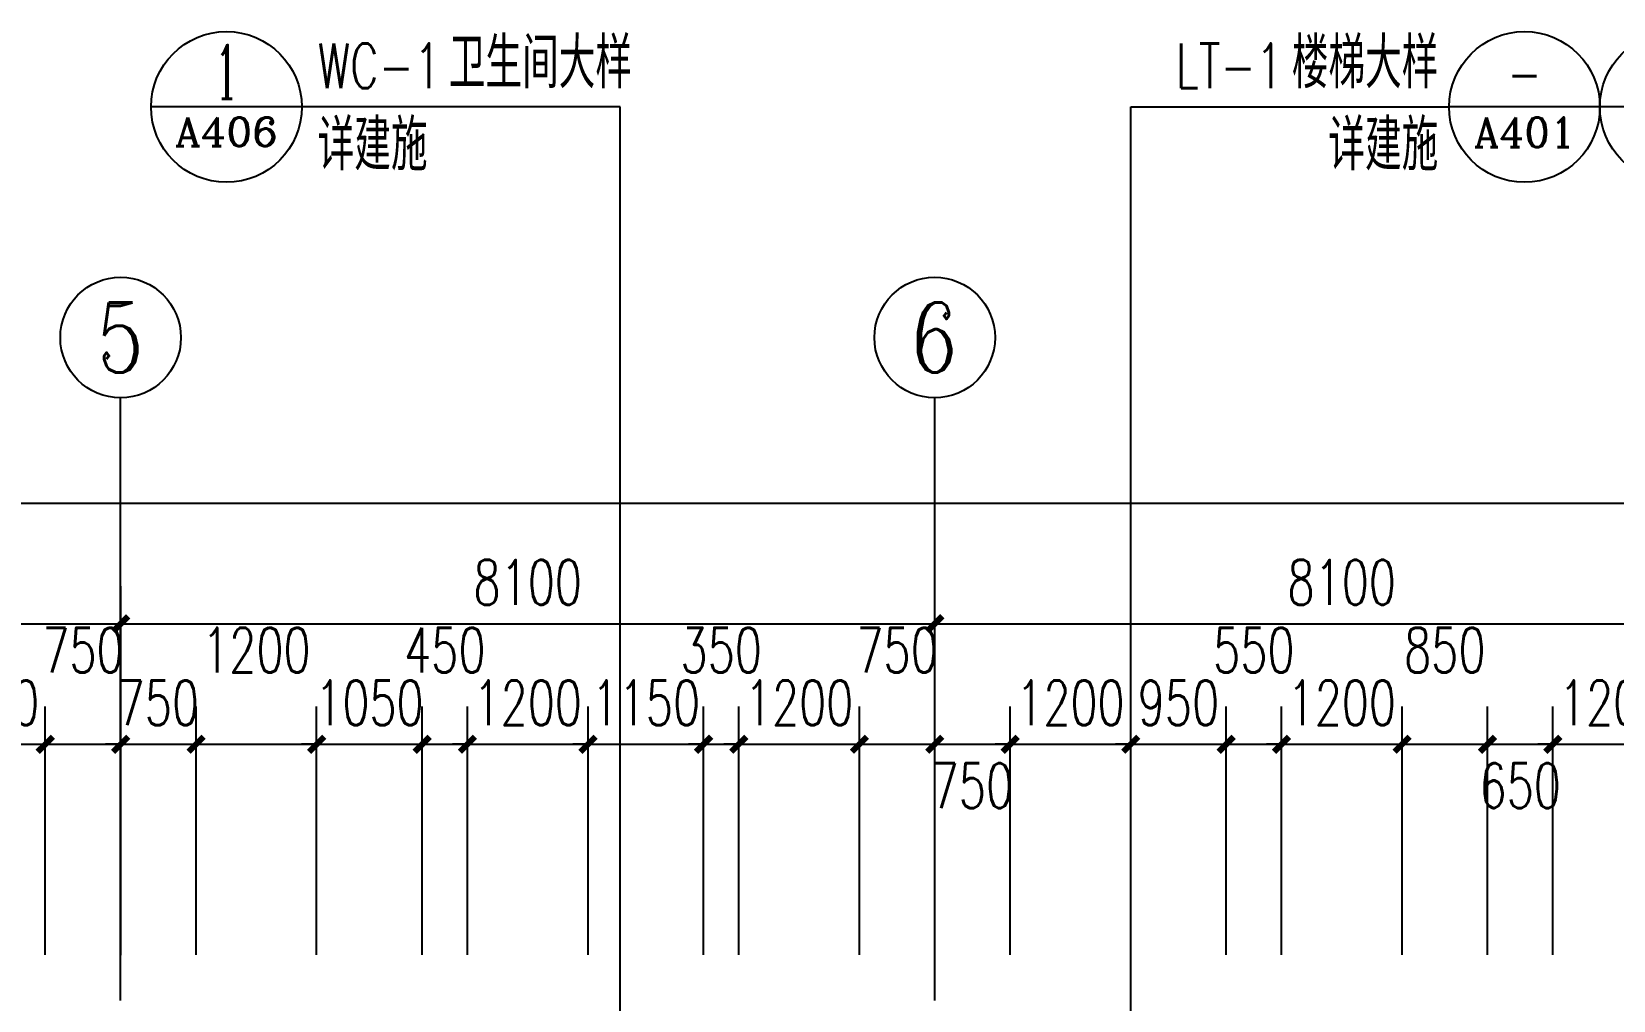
# Model space of a CAD drawing. Extents: x 1738711 to 2346805, y 1189731 to 2516152.
# Drawn here: x 1940399 to 1956137, y 2108659 to 2118305 of the extents above; entities that cross this region are included whole.
import ezdxf
from ezdxf.enums import TextEntityAlignment as Align

# ---------------------------------------------------------------- set-up
doc = ezdxf.new("R2010")
doc.units = 0
doc.header["$LTSCALE"] = 1000
doc.header["$MEASUREMENT"] = 0
for name, color, linetype in [('AXIS', 3, 'Continuous'), ('AXIS_TEXT', 7, 'Continuous'), ('DIM_IDEN', 3, 'Continuous'), ('PUB_DIM', 3, 'Continuous'), ('PUB_TEXT', 7, 'Continuous')]:
    doc.layers.add(name, color=color, linetype=linetype)
doc.styles.add('_TCH_AXIS', font='COMPLEX', dxfattribs={"bigfont": 'GBCBIG'})
doc.styles.add('_TCH_DIM', font='SIMPLEX', dxfattribs={"bigfont": 'GBCBIG'})
doc.styles.add('_TCH_DIM_T3', font='SIMPLEX', dxfattribs={"width": 0.705882, "bigfont": 'GBCBIG'})
doc.styles.add('_TCH_LABEL', font='COMPLEX', dxfattribs={"bigfont": 'GBCBIG'})
doc.styles.add('COMPLEX', font='COMPLEX')
doc.dimstyles.new('_TCH_ARCH&&150', dxfattribs={"dimtxt": 446.25, "dimasz": 150, "dimexe": 375, "dimexo": 450, "dimgap": 189.375, "dimtad": 1, "dimdec": 0, "dimzin": 0, "dimdsep": 46, "dimtxsty": '_TCH_DIM_T3', "dimblk": 'ARCHTICK', "dimcen": 0.09, "dimclrt": 7, "dimazin": 2, "dimtfac": 1, "dimtdec": 0, "dimtix": 1, "dimtmove": 2, "dimatfit": 3, "dimfxl": 1, "dimtolj": 1, "dimtzin": 0, "dimarcsym": 0})

# ---------------------------------------------------------------- blocks, each defined once
blk = doc.blocks.new('_ArchTick')
at = {"color": 0, "linetype": 'ByBlock', "const_width": 0.4}
blk.add_lwpolyline([(-0.5, -0.5), (0.5, 0.5)], dxfattribs=at)
blk = doc.blocks.new('*D3765')
at = {"layer": 'Defpoints', "color": 0, "transparency": 16777216}
for p in [(1940535, 2111209), (1939335, 2108662), (1940535, 2108662)]:
    blk.add_point(p, dxfattribs=at)
at = {"layer": 'PUB_DIM', "color": 0, "lineweight": -2, "transparency": 16777216}
for p, q in [((1939335, 2109112), (1939335, 2111584)), ((1940535, 2109112), (1940535, 2111584)), ((1939335, 2111209), (1939185, 2111209)), ((1939335, 2111209), (1940535, 2111209)), ((1940535, 2111209), (1940685, 2111209))]:
    blk.add_line(p, q, dxfattribs=at)
at = {"layer": 'PUB_DIM', "color": 0, "lineweight": -2, "transparency": 16777216, "xscale": 150, "yscale": 150, "zscale": 150}
blk.add_blockref('_ArchTick', (1939335, 2111209), dxfattribs=at)
at = {"layer": 'PUB_DIM', "color": 0, "lineweight": -2, "transparency": 16777216, "xscale": 150, "yscale": 150, "zscale": 150, "rotation": 180}
blk.add_blockref('_ArchTick', (1940535, 2111209), dxfattribs=at)
at = {"layer": 'PUB_DIM', "color": 7, "transparency": 16777216, "insert": (1939935, 2111622), "char_height": 446.2, "attachment_point": 5, "style": '_TCH_DIM_T3'}
blk.add_mtext('\\A1;1200', dxfattribs=at)
blk = doc.blocks.new('*D3766')
at = {"layer": 'Defpoints', "color": 0, "transparency": 16777216}
for p in [(1941285, 2111209), (1940535, 2108662), (1941285, 2108662)]:
    blk.add_point(p, dxfattribs=at)
at = {"layer": 'PUB_DIM', "color": 0, "lineweight": -2, "transparency": 16777216}
for p, q in [((1940535, 2109112), (1940535, 2111584)), ((1941285, 2109112), (1941285, 2111584)), ((1940535, 2111209), (1941285, 2111209))]:
    blk.add_line(p, q, dxfattribs=at)
at = {"layer": 'PUB_DIM', "color": 0, "lineweight": -2, "transparency": 16777216, "xscale": 150, "yscale": 150, "zscale": 150, "rotation": 180}
blk.add_blockref('_ArchTick', (1940535, 2111209), dxfattribs=at)
at = {"layer": 'PUB_DIM', "color": 0, "lineweight": -2, "transparency": 16777216, "xscale": 150, "yscale": 150, "zscale": 150}
blk.add_blockref('_ArchTick', (1941285, 2111209), dxfattribs=at)
at = {"layer": 'PUB_DIM', "color": 7, "transparency": 16777216, "insert": (1940910, 2112147), "char_height": 446.2, "attachment_point": 5, "style": '_TCH_DIM_T3'}
blk.add_mtext('\\A1;750', dxfattribs=at)
blk = doc.blocks.new('*D3767')
at = {"layer": 'Defpoints', "color": 0, "transparency": 16777216}
for p in [(1942035, 2111209), (1941285, 2108662), (1942035, 2108662)]:
    blk.add_point(p, dxfattribs=at)
at = {"layer": 'PUB_DIM', "color": 0, "lineweight": -2, "transparency": 16777216}
for p, q in [((1941285, 2109112), (1941285, 2111584)), ((1942035, 2109112), (1942035, 2111584)), ((1941285, 2111209), (1941135, 2111209)), ((1941285, 2111209), (1942035, 2111209)), ((1942035, 2111209), (1942185, 2111209))]:
    blk.add_line(p, q, dxfattribs=at)
at = {"layer": 'PUB_DIM', "color": 0, "lineweight": -2, "transparency": 16777216, "xscale": 150, "yscale": 150, "zscale": 150}
blk.add_blockref('_ArchTick', (1941285, 2111209), dxfattribs=at)
at = {"layer": 'PUB_DIM', "color": 0, "lineweight": -2, "transparency": 16777216, "xscale": 150, "yscale": 150, "zscale": 150, "rotation": 180}
blk.add_blockref('_ArchTick', (1942035, 2111209), dxfattribs=at)
at = {"layer": 'PUB_DIM', "color": 7, "transparency": 16777216, "insert": (1941660, 2111622), "char_height": 446.2, "attachment_point": 5, "style": '_TCH_DIM_T3'}
blk.add_mtext('\\A1;750', dxfattribs=at)
blk = doc.blocks.new('*D3768')
at = {"layer": 'Defpoints', "color": 0, "transparency": 16777216}
for p in [(1943235, 2111209), (1942035, 2108662), (1943235, 2108662)]:
    blk.add_point(p, dxfattribs=at)
at = {"layer": 'PUB_DIM', "color": 0, "lineweight": -2, "transparency": 16777216}
for p, q in [((1942035, 2109112), (1942035, 2111584)), ((1943235, 2109112), (1943235, 2111584)), ((1942035, 2111209), (1943235, 2111209))]:
    blk.add_line(p, q, dxfattribs=at)
at = {"layer": 'PUB_DIM', "color": 0, "lineweight": -2, "transparency": 16777216, "xscale": 150, "yscale": 150, "zscale": 150, "rotation": 180}
blk.add_blockref('_ArchTick', (1942035, 2111209), dxfattribs=at)
at = {"layer": 'PUB_DIM', "color": 0, "lineweight": -2, "transparency": 16777216, "xscale": 150, "yscale": 150, "zscale": 150}
blk.add_blockref('_ArchTick', (1943235, 2111209), dxfattribs=at)
at = {"layer": 'PUB_DIM', "color": 7, "transparency": 16777216, "insert": (1942635, 2112147), "char_height": 446.2, "attachment_point": 5, "style": '_TCH_DIM_T3'}
blk.add_mtext('\\A1;1200', dxfattribs=at)
blk = doc.blocks.new('*D3769')
at = {"layer": 'Defpoints', "color": 0, "transparency": 16777216}
for p in [(1944285, 2111209), (1943235, 2108662), (1944285, 2108662)]:
    blk.add_point(p, dxfattribs=at)
at = {"layer": 'PUB_DIM', "color": 0, "lineweight": -2, "transparency": 16777216}
for p, q in [((1943235, 2109112), (1943235, 2111584)), ((1944285, 2109112), (1944285, 2111584)), ((1943235, 2111209), (1943085, 2111209)), ((1943235, 2111209), (1944285, 2111209)), ((1944285, 2111209), (1944435, 2111209))]:
    blk.add_line(p, q, dxfattribs=at)
at = {"layer": 'PUB_DIM', "color": 0, "lineweight": -2, "transparency": 16777216, "xscale": 150, "yscale": 150, "zscale": 150}
blk.add_blockref('_ArchTick', (1943235, 2111209), dxfattribs=at)
at = {"layer": 'PUB_DIM', "color": 0, "lineweight": -2, "transparency": 16777216, "xscale": 150, "yscale": 150, "zscale": 150, "rotation": 180}
blk.add_blockref('_ArchTick', (1944285, 2111209), dxfattribs=at)
at = {"layer": 'PUB_DIM', "color": 7, "transparency": 16777216, "insert": (1943760, 2111622), "char_height": 446.2, "attachment_point": 5, "style": '_TCH_DIM_T3'}
blk.add_mtext('\\A1;1050', dxfattribs=at)
blk = doc.blocks.new('*D3770')
at = {"layer": 'Defpoints', "color": 0, "transparency": 16777216}
for p in [(1944735, 2111209), (1944285, 2108662), (1944735, 2108662)]:
    blk.add_point(p, dxfattribs=at)
at = {"layer": 'PUB_DIM', "color": 0, "lineweight": -2, "transparency": 16777216}
for p, q in [((1944285, 2109112), (1944285, 2111584)), ((1944735, 2109112), (1944735, 2111584)), ((1944285, 2111209), (1944735, 2111209))]:
    blk.add_line(p, q, dxfattribs=at)
at = {"layer": 'PUB_DIM', "color": 0, "lineweight": -2, "transparency": 16777216, "xscale": 150, "yscale": 150, "zscale": 150, "rotation": 180}
blk.add_blockref('_ArchTick', (1944285, 2111209), dxfattribs=at)
at = {"layer": 'PUB_DIM', "color": 0, "lineweight": -2, "transparency": 16777216, "xscale": 150, "yscale": 150, "zscale": 150}
blk.add_blockref('_ArchTick', (1944735, 2111209), dxfattribs=at)
at = {"layer": 'PUB_DIM', "color": 7, "transparency": 16777216, "insert": (1944510, 2112147), "char_height": 446.2, "attachment_point": 5, "style": '_TCH_DIM_T3'}
blk.add_mtext('\\A1;450', dxfattribs=at)
blk = doc.blocks.new('*D3771')
at = {"layer": 'Defpoints', "color": 0, "transparency": 16777216}
for p in [(1945935, 2111209), (1944735, 2108662), (1945935, 2108662)]:
    blk.add_point(p, dxfattribs=at)
at = {"layer": 'PUB_DIM', "color": 0, "lineweight": -2, "transparency": 16777216}
for p, q in [((1944735, 2109112), (1944735, 2111584)), ((1945935, 2109112), (1945935, 2111584)), ((1944735, 2111209), (1944585, 2111209)), ((1944735, 2111209), (1945935, 2111209)), ((1945935, 2111209), (1946085, 2111209))]:
    blk.add_line(p, q, dxfattribs=at)
at = {"layer": 'PUB_DIM', "color": 0, "lineweight": -2, "transparency": 16777216, "xscale": 150, "yscale": 150, "zscale": 150}
blk.add_blockref('_ArchTick', (1944735, 2111209), dxfattribs=at)
at = {"layer": 'PUB_DIM', "color": 0, "lineweight": -2, "transparency": 16777216, "xscale": 150, "yscale": 150, "zscale": 150, "rotation": 180}
blk.add_blockref('_ArchTick', (1945935, 2111209), dxfattribs=at)
at = {"layer": 'PUB_DIM', "color": 7, "transparency": 16777216, "insert": (1945335, 2111622), "char_height": 446.2, "attachment_point": 5, "style": '_TCH_DIM_T3'}
blk.add_mtext('\\A1;1200', dxfattribs=at)
blk = doc.blocks.new('*D3772')
at = {"layer": 'Defpoints', "color": 0, "transparency": 16777216}
for p in [(1947085, 2111209), (1945935, 2108662), (1947085, 2108662)]:
    blk.add_point(p, dxfattribs=at)
at = {"layer": 'PUB_DIM', "color": 0, "lineweight": -2, "transparency": 16777216}
for p, q in [((1945935, 2109112), (1945935, 2111584)), ((1947085, 2109112), (1947085, 2111584)), ((1945935, 2111209), (1945785, 2111209)), ((1945935, 2111209), (1947085, 2111209)), ((1947085, 2111209), (1947235, 2111209))]:
    blk.add_line(p, q, dxfattribs=at)
at = {"layer": 'PUB_DIM', "color": 0, "lineweight": -2, "transparency": 16777216, "xscale": 150, "yscale": 150, "zscale": 150}
blk.add_blockref('_ArchTick', (1945935, 2111209), dxfattribs=at)
at = {"layer": 'PUB_DIM', "color": 0, "lineweight": -2, "transparency": 16777216, "xscale": 150, "yscale": 150, "zscale": 150, "rotation": 180}
blk.add_blockref('_ArchTick', (1947085, 2111209), dxfattribs=at)
at = {"layer": 'PUB_DIM', "color": 7, "transparency": 16777216, "insert": (1946510, 2111622), "char_height": 446.2, "attachment_point": 5, "style": '_TCH_DIM_T3'}
blk.add_mtext('\\A1;1150', dxfattribs=at)
blk = doc.blocks.new('*D3773')
at = {"layer": 'Defpoints', "color": 0, "transparency": 16777216}
for p in [(1947435, 2111209), (1947085, 2108662), (1947435, 2108662)]:
    blk.add_point(p, dxfattribs=at)
at = {"layer": 'PUB_DIM', "color": 0, "lineweight": -2, "transparency": 16777216}
for p, q in [((1947085, 2109112), (1947085, 2111584)), ((1947435, 2109112), (1947435, 2111584)), ((1947085, 2111209), (1946935, 2111209)), ((1947085, 2111209), (1947435, 2111209)), ((1947435, 2111209), (1947585, 2111209))]:
    blk.add_line(p, q, dxfattribs=at)
at = {"layer": 'PUB_DIM', "color": 0, "lineweight": -2, "transparency": 16777216, "xscale": 150, "yscale": 150, "zscale": 150}
blk.add_blockref('_ArchTick', (1947085, 2111209), dxfattribs=at)
at = {"layer": 'PUB_DIM', "color": 0, "lineweight": -2, "transparency": 16777216, "xscale": 150, "yscale": 150, "zscale": 150, "rotation": 180}
blk.add_blockref('_ArchTick', (1947435, 2111209), dxfattribs=at)
at = {"layer": 'PUB_DIM', "color": 7, "transparency": 16777216, "insert": (1947260, 2112147), "char_height": 446.2, "attachment_point": 5, "style": '_TCH_DIM_T3'}
blk.add_mtext('\\A1;350', dxfattribs=at)
blk = doc.blocks.new('*D3774')
at = {"layer": 'Defpoints', "color": 0, "transparency": 16777216}
for p in [(1948635, 2111209), (1947435, 2108662), (1948635, 2108662)]:
    blk.add_point(p, dxfattribs=at)
at = {"layer": 'PUB_DIM', "color": 0, "lineweight": -2, "transparency": 16777216}
for p, q in [((1947435, 2109112), (1947435, 2111584)), ((1948635, 2109112), (1948635, 2111584)), ((1947435, 2111209), (1947285, 2111209)), ((1947435, 2111209), (1948635, 2111209)), ((1948635, 2111209), (1948785, 2111209))]:
    blk.add_line(p, q, dxfattribs=at)
at = {"layer": 'PUB_DIM', "color": 0, "lineweight": -2, "transparency": 16777216, "xscale": 150, "yscale": 150, "zscale": 150}
blk.add_blockref('_ArchTick', (1947435, 2111209), dxfattribs=at)
at = {"layer": 'PUB_DIM', "color": 0, "lineweight": -2, "transparency": 16777216, "xscale": 150, "yscale": 150, "zscale": 150, "rotation": 180}
blk.add_blockref('_ArchTick', (1948635, 2111209), dxfattribs=at)
at = {"layer": 'PUB_DIM', "color": 7, "transparency": 16777216, "insert": (1948035, 2111622), "char_height": 446.2, "attachment_point": 5, "style": '_TCH_DIM_T3'}
blk.add_mtext('\\A1;1200', dxfattribs=at)
blk = doc.blocks.new('*D3775')
at = {"layer": 'Defpoints', "color": 0, "transparency": 16777216}
for p in [(1949385, 2111209), (1948635, 2108662), (1949385, 2108662)]:
    blk.add_point(p, dxfattribs=at)
at = {"layer": 'PUB_DIM', "color": 0, "lineweight": -2, "transparency": 16777216}
for p, q in [((1948635, 2109112), (1948635, 2111584)), ((1949385, 2109112), (1949385, 2111584)), ((1948635, 2111209), (1949385, 2111209))]:
    blk.add_line(p, q, dxfattribs=at)
at = {"layer": 'PUB_DIM', "color": 0, "lineweight": -2, "transparency": 16777216, "xscale": 150, "yscale": 150, "zscale": 150, "rotation": 180}
blk.add_blockref('_ArchTick', (1948635, 2111209), dxfattribs=at)
at = {"layer": 'PUB_DIM', "color": 0, "lineweight": -2, "transparency": 16777216, "xscale": 150, "yscale": 150, "zscale": 150}
blk.add_blockref('_ArchTick', (1949385, 2111209), dxfattribs=at)
at = {"layer": 'PUB_DIM', "color": 7, "transparency": 16777216, "insert": (1949010, 2112147), "char_height": 446.2, "attachment_point": 5, "style": '_TCH_DIM_T3'}
blk.add_mtext('\\A1;750', dxfattribs=at)
blk = doc.blocks.new('*D3776')
at = {"layer": 'Defpoints', "color": 0, "transparency": 16777216}
for p in [(1950135, 2111209), (1949385, 2108662), (1950135, 2108662)]:
    blk.add_point(p, dxfattribs=at)
at = {"layer": 'PUB_DIM', "color": 0, "lineweight": -2, "transparency": 16777216}
for p, q in [((1949385, 2109112), (1949385, 2111584)), ((1950135, 2109112), (1950135, 2111584)), ((1949385, 2111209), (1950135, 2111209))]:
    blk.add_line(p, q, dxfattribs=at)
at = {"layer": 'PUB_DIM', "color": 0, "lineweight": -2, "transparency": 16777216, "xscale": 150, "yscale": 150, "zscale": 150, "rotation": 180}
blk.add_blockref('_ArchTick', (1949385, 2111209), dxfattribs=at)
at = {"layer": 'PUB_DIM', "color": 0, "lineweight": -2, "transparency": 16777216, "xscale": 150, "yscale": 150, "zscale": 150}
blk.add_blockref('_ArchTick', (1950135, 2111209), dxfattribs=at)
at = {"layer": 'PUB_DIM', "color": 7, "transparency": 16777216, "insert": (1949760, 2110797), "char_height": 446.2, "attachment_point": 5, "style": '_TCH_DIM_T3'}
blk.add_mtext('\\A1;750', dxfattribs=at)
blk = doc.blocks.new('*D3777')
at = {"layer": 'Defpoints', "color": 0, "transparency": 16777216}
for p in [(1951335, 2111209), (1950135, 2108662), (1951335, 2108662)]:
    blk.add_point(p, dxfattribs=at)
at = {"layer": 'PUB_DIM', "color": 0, "lineweight": -2, "transparency": 16777216}
for p, q in [((1950135, 2109112), (1950135, 2111584)), ((1951335, 2109112), (1951335, 2111584)), ((1950135, 2111209), (1949985, 2111209)), ((1950135, 2111209), (1951335, 2111209)), ((1951335, 2111209), (1951485, 2111209))]:
    blk.add_line(p, q, dxfattribs=at)
at = {"layer": 'PUB_DIM', "color": 0, "lineweight": -2, "transparency": 16777216, "xscale": 150, "yscale": 150, "zscale": 150}
blk.add_blockref('_ArchTick', (1950135, 2111209), dxfattribs=at)
at = {"layer": 'PUB_DIM', "color": 0, "lineweight": -2, "transparency": 16777216, "xscale": 150, "yscale": 150, "zscale": 150, "rotation": 180}
blk.add_blockref('_ArchTick', (1951335, 2111209), dxfattribs=at)
at = {"layer": 'PUB_DIM', "color": 7, "transparency": 16777216, "insert": (1950735, 2111622), "char_height": 446.2, "attachment_point": 5, "style": '_TCH_DIM_T3'}
blk.add_mtext('\\A1;1200', dxfattribs=at)
blk = doc.blocks.new('*D3778')
at = {"layer": 'Defpoints', "color": 0, "transparency": 16777216}
for p in [(1952285, 2111209), (1951335, 2108662), (1952285, 2108662)]:
    blk.add_point(p, dxfattribs=at)
at = {"layer": 'PUB_DIM', "color": 0, "lineweight": -2, "transparency": 16777216}
for p, q in [((1951335, 2109112), (1951335, 2111584)), ((1952285, 2109112), (1952285, 2111584)), ((1951335, 2111209), (1951185, 2111209)), ((1951335, 2111209), (1952285, 2111209)), ((1952285, 2111209), (1952435, 2111209))]:
    blk.add_line(p, q, dxfattribs=at)
at = {"layer": 'PUB_DIM', "color": 0, "lineweight": -2, "transparency": 16777216, "xscale": 150, "yscale": 150, "zscale": 150}
blk.add_blockref('_ArchTick', (1951335, 2111209), dxfattribs=at)
at = {"layer": 'PUB_DIM', "color": 0, "lineweight": -2, "transparency": 16777216, "xscale": 150, "yscale": 150, "zscale": 150, "rotation": 180}
blk.add_blockref('_ArchTick', (1952285, 2111209), dxfattribs=at)
at = {"layer": 'PUB_DIM', "color": 7, "transparency": 16777216, "insert": (1951810, 2111622), "char_height": 446.2, "attachment_point": 5, "style": '_TCH_DIM_T3'}
blk.add_mtext('\\A1;950', dxfattribs=at)
blk = doc.blocks.new('*D3779')
at = {"layer": 'Defpoints', "color": 0, "transparency": 16777216}
for p in [(1952835, 2111209), (1952285, 2108662), (1952835, 2108662)]:
    blk.add_point(p, dxfattribs=at)
at = {"layer": 'PUB_DIM', "color": 0, "lineweight": -2, "transparency": 16777216}
for p, q in [((1952285, 2109112), (1952285, 2111584)), ((1952835, 2109112), (1952835, 2111584)), ((1952285, 2111209), (1952835, 2111209))]:
    blk.add_line(p, q, dxfattribs=at)
at = {"layer": 'PUB_DIM', "color": 0, "lineweight": -2, "transparency": 16777216, "xscale": 150, "yscale": 150, "zscale": 150, "rotation": 180}
blk.add_blockref('_ArchTick', (1952285, 2111209), dxfattribs=at)
at = {"layer": 'PUB_DIM', "color": 0, "lineweight": -2, "transparency": 16777216, "xscale": 150, "yscale": 150, "zscale": 150}
blk.add_blockref('_ArchTick', (1952835, 2111209), dxfattribs=at)
at = {"layer": 'PUB_DIM', "color": 7, "transparency": 16777216, "insert": (1952560, 2112147), "char_height": 446.2, "attachment_point": 5, "style": '_TCH_DIM_T3'}
blk.add_mtext('\\A1;550', dxfattribs=at)
blk = doc.blocks.new('*D3780')
at = {"layer": 'Defpoints', "color": 0, "transparency": 16777216}
for p in [(1954035, 2111209), (1952835, 2108662), (1954035, 2108662)]:
    blk.add_point(p, dxfattribs=at)
at = {"layer": 'PUB_DIM', "color": 0, "lineweight": -2, "transparency": 16777216}
for p, q in [((1952835, 2109112), (1952835, 2111584)), ((1954035, 2109112), (1954035, 2111584)), ((1952835, 2111209), (1952685, 2111209)), ((1952835, 2111209), (1954035, 2111209)), ((1954035, 2111209), (1954185, 2111209))]:
    blk.add_line(p, q, dxfattribs=at)
at = {"layer": 'PUB_DIM', "color": 0, "lineweight": -2, "transparency": 16777216, "xscale": 150, "yscale": 150, "zscale": 150}
blk.add_blockref('_ArchTick', (1952835, 2111209), dxfattribs=at)
at = {"layer": 'PUB_DIM', "color": 0, "lineweight": -2, "transparency": 16777216, "xscale": 150, "yscale": 150, "zscale": 150, "rotation": 180}
blk.add_blockref('_ArchTick', (1954035, 2111209), dxfattribs=at)
at = {"layer": 'PUB_DIM', "color": 7, "transparency": 16777216, "insert": (1953435, 2111622), "char_height": 446.2, "attachment_point": 5, "style": '_TCH_DIM_T3'}
blk.add_mtext('\\A1;1200', dxfattribs=at)
blk = doc.blocks.new('*D3781')
at = {"layer": 'Defpoints', "color": 0, "transparency": 16777216}
for p in [(1954885, 2111209), (1954035, 2108662), (1954885, 2108662)]:
    blk.add_point(p, dxfattribs=at)
at = {"layer": 'PUB_DIM', "color": 0, "lineweight": -2, "transparency": 16777216}
for p, q in [((1954035, 2109112), (1954035, 2111584)), ((1954885, 2109112), (1954885, 2111584)), ((1954035, 2111209), (1954885, 2111209))]:
    blk.add_line(p, q, dxfattribs=at)
at = {"layer": 'PUB_DIM', "color": 0, "lineweight": -2, "transparency": 16777216, "xscale": 150, "yscale": 150, "zscale": 150, "rotation": 180}
blk.add_blockref('_ArchTick', (1954035, 2111209), dxfattribs=at)
at = {"layer": 'PUB_DIM', "color": 0, "lineweight": -2, "transparency": 16777216, "xscale": 150, "yscale": 150, "zscale": 150}
blk.add_blockref('_ArchTick', (1954885, 2111209), dxfattribs=at)
at = {"layer": 'PUB_DIM', "color": 7, "transparency": 16777216, "insert": (1954460, 2112147), "char_height": 446.2, "attachment_point": 5, "style": '_TCH_DIM_T3'}
blk.add_mtext('\\A1;850', dxfattribs=at)
blk = doc.blocks.new('*D3782')
at = {"layer": 'Defpoints', "color": 0, "transparency": 16777216}
for p in [(1955535, 2111209), (1954885, 2108662), (1955535, 2108662)]:
    blk.add_point(p, dxfattribs=at)
at = {"layer": 'PUB_DIM', "color": 0, "lineweight": -2, "transparency": 16777216}
for p, q in [((1954885, 2109112), (1954885, 2111584)), ((1955535, 2109112), (1955535, 2111584)), ((1954885, 2111209), (1955535, 2111209))]:
    blk.add_line(p, q, dxfattribs=at)
at = {"layer": 'PUB_DIM', "color": 0, "lineweight": -2, "transparency": 16777216, "xscale": 150, "yscale": 150, "zscale": 150, "rotation": 180}
blk.add_blockref('_ArchTick', (1954885, 2111209), dxfattribs=at)
at = {"layer": 'PUB_DIM', "color": 0, "lineweight": -2, "transparency": 16777216, "xscale": 150, "yscale": 150, "zscale": 150}
blk.add_blockref('_ArchTick', (1955535, 2111209), dxfattribs=at)
at = {"layer": 'PUB_DIM', "color": 7, "transparency": 16777216, "insert": (1955210, 2110797), "char_height": 446.2, "attachment_point": 5, "style": '_TCH_DIM_T3'}
blk.add_mtext('\\A1;650', dxfattribs=at)
blk = doc.blocks.new('*D3783')
at = {"layer": 'Defpoints', "color": 0, "transparency": 16777216}
for p in [(1956735, 2111209), (1955535, 2108662), (1956735, 2108662)]:
    blk.add_point(p, dxfattribs=at)
at = {"layer": 'PUB_DIM', "color": 0, "lineweight": -2, "transparency": 16777216}
for p, q in [((1955535, 2109112), (1955535, 2111584)), ((1956735, 2109112), (1956735, 2111584)), ((1955535, 2111209), (1955385, 2111209)), ((1955535, 2111209), (1956735, 2111209)), ((1956735, 2111209), (1956885, 2111209))]:
    blk.add_line(p, q, dxfattribs=at)
at = {"layer": 'PUB_DIM', "color": 0, "lineweight": -2, "transparency": 16777216, "xscale": 150, "yscale": 150, "zscale": 150}
blk.add_blockref('_ArchTick', (1955535, 2111209), dxfattribs=at)
at = {"layer": 'PUB_DIM', "color": 0, "lineweight": -2, "transparency": 16777216, "xscale": 150, "yscale": 150, "zscale": 150, "rotation": 180}
blk.add_blockref('_ArchTick', (1956735, 2111209), dxfattribs=at)
at = {"layer": 'PUB_DIM', "color": 7, "transparency": 16777216, "insert": (1956135, 2111622), "char_height": 446.2, "attachment_point": 5, "style": '_TCH_DIM_T3'}
blk.add_mtext('\\A1;1200', dxfattribs=at)
blk = doc.blocks.new('*D3813')
at = {"layer": 'AXIS', "color": 0, "lineweight": -2, "transparency": 16777216}
for p, q in [((1933185, 2109109), (1933185, 2112784)), ((1941285, 2109109), (1941285, 2112784)), ((1933185, 2112409), (1941285, 2112409))]:
    blk.add_line(p, q, dxfattribs=at)
at = {"layer": 'Defpoints', "color": 0, "transparency": 16777216}
for p in [(1941285, 2112409), (1933185, 2108659), (1941285, 2108659)]:
    blk.add_point(p, dxfattribs=at)
at = {"layer": 'AXIS', "color": 0, "lineweight": -2, "transparency": 16777216, "xscale": 150, "yscale": 150, "zscale": 150, "rotation": 180}
blk.add_blockref('_ArchTick', (1933185, 2112409), dxfattribs=at)
at = {"layer": 'AXIS', "color": 0, "lineweight": -2, "transparency": 16777216, "xscale": 150, "yscale": 150, "zscale": 150}
blk.add_blockref('_ArchTick', (1941285, 2112409), dxfattribs=at)
at = {"layer": 'AXIS', "color": 7, "transparency": 16777216, "insert": (1937235, 2112822), "char_height": 446.2, "attachment_point": 5, "style": '_TCH_DIM_T3'}
blk.add_mtext('\\A1;8100', dxfattribs=at)
blk = doc.blocks.new('*D3814')
at = {"layer": 'AXIS', "color": 0, "lineweight": -2, "transparency": 16777216}
for p, q in [((1941285, 2109109), (1941285, 2112784)), ((1949385, 2109109), (1949385, 2112784)), ((1941285, 2112409), (1949385, 2112409))]:
    blk.add_line(p, q, dxfattribs=at)
at = {"layer": 'Defpoints', "color": 0, "transparency": 16777216}
for p in [(1949385, 2112409), (1941285, 2108659), (1949385, 2108659)]:
    blk.add_point(p, dxfattribs=at)
at = {"layer": 'AXIS', "color": 0, "lineweight": -2, "transparency": 16777216, "xscale": 150, "yscale": 150, "zscale": 150, "rotation": 180}
blk.add_blockref('_ArchTick', (1941285, 2112409), dxfattribs=at)
at = {"layer": 'AXIS', "color": 0, "lineweight": -2, "transparency": 16777216, "xscale": 150, "yscale": 150, "zscale": 150}
blk.add_blockref('_ArchTick', (1949385, 2112409), dxfattribs=at)
at = {"layer": 'AXIS', "color": 7, "transparency": 16777216, "insert": (1945335, 2112822), "char_height": 446.2, "attachment_point": 5, "style": '_TCH_DIM_T3'}
blk.add_mtext('\\A1;8100', dxfattribs=at)
blk = doc.blocks.new('*D3815')
at = {"layer": 'AXIS', "color": 0, "lineweight": -2, "transparency": 16777216}
for p, q in [((1949385, 2109109), (1949385, 2112784)), ((1957485, 2109109), (1957485, 2112784)), ((1949385, 2112409), (1957485, 2112409))]:
    blk.add_line(p, q, dxfattribs=at)
at = {"layer": 'Defpoints', "color": 0, "transparency": 16777216}
for p in [(1957485, 2112409), (1949385, 2108659), (1957485, 2108659)]:
    blk.add_point(p, dxfattribs=at)
at = {"layer": 'AXIS', "color": 0, "lineweight": -2, "transparency": 16777216, "xscale": 150, "yscale": 150, "zscale": 150, "rotation": 180}
blk.add_blockref('_ArchTick', (1949385, 2112409), dxfattribs=at)
at = {"layer": 'AXIS', "color": 0, "lineweight": -2, "transparency": 16777216, "xscale": 150, "yscale": 150, "zscale": 150}
blk.add_blockref('_ArchTick', (1957485, 2112409), dxfattribs=at)
at = {"layer": 'AXIS', "color": 7, "transparency": 16777216, "insert": (1953435, 2112822), "char_height": 446.2, "attachment_point": 5, "style": '_TCH_DIM_T3'}
blk.add_mtext('\\A1;8100', dxfattribs=at)
blk = doc.blocks.new('*D3820')
at = {"layer": 'AXIS', "color": 0, "lineweight": -2, "transparency": 16777216}
for p, q in [((1932685, 2109112), (1932685, 2113984)), ((1990385, 2109112), (1990385, 2113984)), ((1932685, 2113609), (1990385, 2113609))]:
    blk.add_line(p, q, dxfattribs=at)
at = {"layer": 'Defpoints', "color": 0, "transparency": 16777216}
for p in [(1990385, 2113609), (1932685, 2108662), (1990385, 2108662)]:
    blk.add_point(p, dxfattribs=at)
at = {"layer": 'AXIS', "color": 0, "lineweight": -2, "transparency": 16777216, "xscale": 150, "yscale": 150, "zscale": 150, "rotation": 180}
blk.add_blockref('_ArchTick', (1932685, 2113609), dxfattribs=at)
at = {"layer": 'AXIS', "color": 0, "lineweight": -2, "transparency": 16777216, "xscale": 150, "yscale": 150, "zscale": 150}
blk.add_blockref('_ArchTick', (1990385, 2113609), dxfattribs=at)
at = {"layer": 'AXIS', "color": 7, "transparency": 16777216, "insert": (1961535, 2114022), "char_height": 446.2, "attachment_point": 5, "style": '_TCH_DIM_T3'}
blk.add_mtext('\\A1;57700', dxfattribs=at)
blk = doc.blocks.new('_AXISO')
blk.add_circle((0, 0), 0.5)
at = {"layer": 'AXIS_TEXT', "style": 'COMPLEX', "width": 1.041667}
blk.add_attdef('A', text='', height=0.56, dxfattribs=at).set_placement((-0.25, -0.28), (0.25, -0.28), align=Align.FIT)

msp = doc.modelspace()

# ---------------------------------------------------------------- linework, layer by layer
at = {"layer": 'AXIS'}
for p, q in [((1941284.6, 2108659.1), (1941284.6, 2114659.1)), ((1949384.6, 2108659.1), (1949384.6, 2114659.1))]:
    msp.add_line(p, q, dxfattribs=at)
at = {"layer": 'DIM_IDEN'}
for p, q in [((1943087.2, 2117555.3), (1941587.2, 2117555.3)), ((1946255.5, 2117555.3), (1943087.2, 2117555.3)), ((1946255.5, 2105378.7), (1946255.5, 2117555.3)), ((1951334.7, 2117555.3), (1954503.1, 2117555.3)), ((1951334.7, 2105378.7), (1951334.7, 2117555.3)), ((1956003.1, 2117555.3), (1954503.1, 2117555.3)), ((1957503.1, 2117555.3), (1956003.1, 2117555.3))]:
    msp.add_line(p, q, dxfattribs=at)
for centre in [(1942337.2, 2117555.3), (1955253.1, 2117555.3), (1956753.1, 2117555.3)]:
    msp.add_circle(centre, 750, dxfattribs=at)

# ---------------------------------------------------------------- block references
at = {"layer": 'AXIS'}
ref = msp.add_blockref('_AXISO', (1941284.6, 2115259.1), dxfattribs=dict(at, xscale=1200, yscale=1200, zscale=1200))
ref.add_attrib('A', '5', dxfattribs={"layer": 'AXIS_TEXT', "ltscale": 0.5, "height": 698.9, "style": '_TCH_AXIS'}).set_placement((1941051.7, 2114909.6), (1941517.6, 2114909.6), align=Align.FIT)
ref = msp.add_blockref('_AXISO', (1949384.6, 2115259.1), dxfattribs=dict(at, xscale=1200, yscale=1200, zscale=1200))
ref.add_attrib('A', '6', dxfattribs={"layer": 'AXIS_TEXT', "ltscale": 0.5, "height": 698.9, "style": '_TCH_AXIS'}).set_placement((1949151.7, 2114909.6), (1949617.6, 2114909.6), align=Align.FIT)

# ---------------------------------------------------------------- texts
at = {"layer": 'PUB_TEXT', "color": 7, "style": '_TCH_DIM'}
for s, p in [('卫生间大样', (1944549.7, 2117740.7)), ('楼梯大样', (1952938.1, 2117740.7)), ('详建施', (1943244.7, 2116923.1)), ('详建施', (1953301.2, 2116923.1))]:
    msp.add_text(s, height=506.38, dxfattribs=at).set_placement(p)
at = {"layer": 'PUB_TEXT', "color": 7, "style": '_TCH_LABEL'}
for s, height, p, p2 in [('1', 535.4, (1942222.5, 2117637.6), (1942451.9, 2117637.6)), ('A406', 283.33, (1941824.5, 2117166.3), (1942849.9, 2117166.3)), ('A401', 297.49, (1954750.2, 2117154.2), (1955756, 2117154.2))]:
    msp.add_text(s, height=height, dxfattribs=at).set_placement(p, p2, align=Align.FIT)
at = {"layer": 'PUB_TEXT', "color": 7, "style": '_TCH_DIM', "width": 0.705882}
for s, p in [('WC-1', (1943244.7, 2117740.7)), ('LT-1', (1951783.1, 2117740.7))]:
    msp.add_text(s, height=446.25, dxfattribs=at).set_placement(p)
at = {"layer": 'PUB_TEXT', "color": 7, "style": '_TCH_LABEL', "width": 0.777778}
msp.add_text('-', height=522, dxfattribs=at).set_placement((1955079.1, 2117638.3), (1955427.1, 2117638.3), align=Align.FIT)

# ---------------------------------------------------------------- dimensions: what is measured, and where the dimension line sits
at = {"layer": 'AXIS'}
for p1, p2, distance, picture, middle in [((1932684.6, 2108661.8), (1990384.6, 2108661.8), 4947.3, '*D3820', (1961534.6, 2114021.6)), ((1933184.6, 2108659.1), (1941284.6, 2108659.1), 3750, '*D3813', (1937234.6, 2112821.6)), ((1941284.6, 2108659.1), (1949384.6, 2108659.1), 3750, '*D3814', (1945334.6, 2112821.6)), ((1949384.6, 2108659.1), (1957484.6, 2108659.1), 3750, '*D3815', (1953434.6, 2112821.6))]:
    dim = msp.add_aligned_dim(p1=p1, p2=p2, distance=distance, dimstyle='_TCH_ARCH&&150', dxfattribs=at)
    dim.commit()
    dim.dimension.update_dxf_attribs({"geometry": picture, "text_midpoint": middle})
at = {"layer": 'PUB_DIM'}
for base, p1, p2, picture, middle in [((1941284.6, 2111209.1), (1940534.6, 2108661.8), (1941284.6, 2108661.8), '*D3766', (1940909.6, 2112146.6)), ((1943234.6, 2111209.1), (1942034.6, 2108661.8), (1943234.6, 2108661.8), '*D3768', (1942634.6, 2112146.6)), ((1944734.6, 2111209.1), (1944284.6, 2108661.8), (1944734.6, 2108661.8), '*D3770', (1944509.6, 2112146.6)), ((1947434.6, 2111209.1), (1947084.6, 2108661.8), (1947434.6, 2108661.8), '*D3773', (1947259.6, 2112146.6)), ((1949384.6, 2111209.1), (1948634.6, 2108661.8), (1949384.6, 2108661.8), '*D3775', (1949009.6, 2112146.6)), ((1952834.6, 2111209.1), (1952284.6, 2108661.8), (1952834.6, 2108661.8), '*D3779', (1952559.6, 2112146.6)), ((1954884.6, 2111209.1), (1954034.6, 2108661.8), (1954884.6, 2108661.8), '*D3781', (1954459.6, 2112146.6)), ((1950134.6, 2111209.1), (1949384.6, 2108661.8), (1950134.6, 2108661.8), '*D3776', (1949759.6, 2110796.6)), ((1955534.6, 2111209.1), (1954884.6, 2108661.8), (1955534.6, 2108661.8), '*D3782', (1955209.6, 2110796.6))]:
    dim = msp.add_linear_dim(base=base, p1=p1, p2=p2, angle=0, dimstyle='_TCH_ARCH&&150', dxfattribs=at)
    dim.commit()
    dim.dimension.update_dxf_attribs({"geometry": picture, "text_midpoint": middle, "dimtype": 129})
for p1, p2, picture, middle in [((1939334.6, 2108661.8), (1940534.6, 2108661.8), '*D3765', (1939934.6, 2111621.6)), ((1941284.6, 2108661.8), (1942034.6, 2108661.8), '*D3767', (1941659.6, 2111621.6)), ((1943234.6, 2108661.8), (1944284.6, 2108661.8), '*D3769', (1943759.6, 2111621.6)), ((1944734.6, 2108661.8), (1945934.6, 2108661.8), '*D3771', (1945334.6, 2111621.6)), ((1945934.6, 2108661.8), (1947084.6, 2108661.8), '*D3772', (1946509.6, 2111621.6)), ((1947434.6, 2108661.8), (1948634.6, 2108661.8), '*D3774', (1948034.6, 2111621.6)), ((1950134.6, 2108661.8), (1951334.6, 2108661.8), '*D3777', (1950734.6, 2111621.6)), ((1951334.6, 2108661.8), (1952284.6, 2108661.8), '*D3778', (1951809.6, 2111621.6)), ((1952834.6, 2108661.8), (1954034.6, 2108661.8), '*D3780', (1953434.6, 2111621.6)), ((1955534.6, 2108661.8), (1956734.6, 2108661.8), '*D3783', (1956134.6, 2111621.6))]:
    dim = msp.add_aligned_dim(p1=p1, p2=p2, distance=2547.3, dimstyle='_TCH_ARCH&&150', dxfattribs=at)
    dim.commit()
    dim.dimension.update_dxf_attribs({"geometry": picture, "text_midpoint": middle})

doc.saveas('drawing.dxf')
